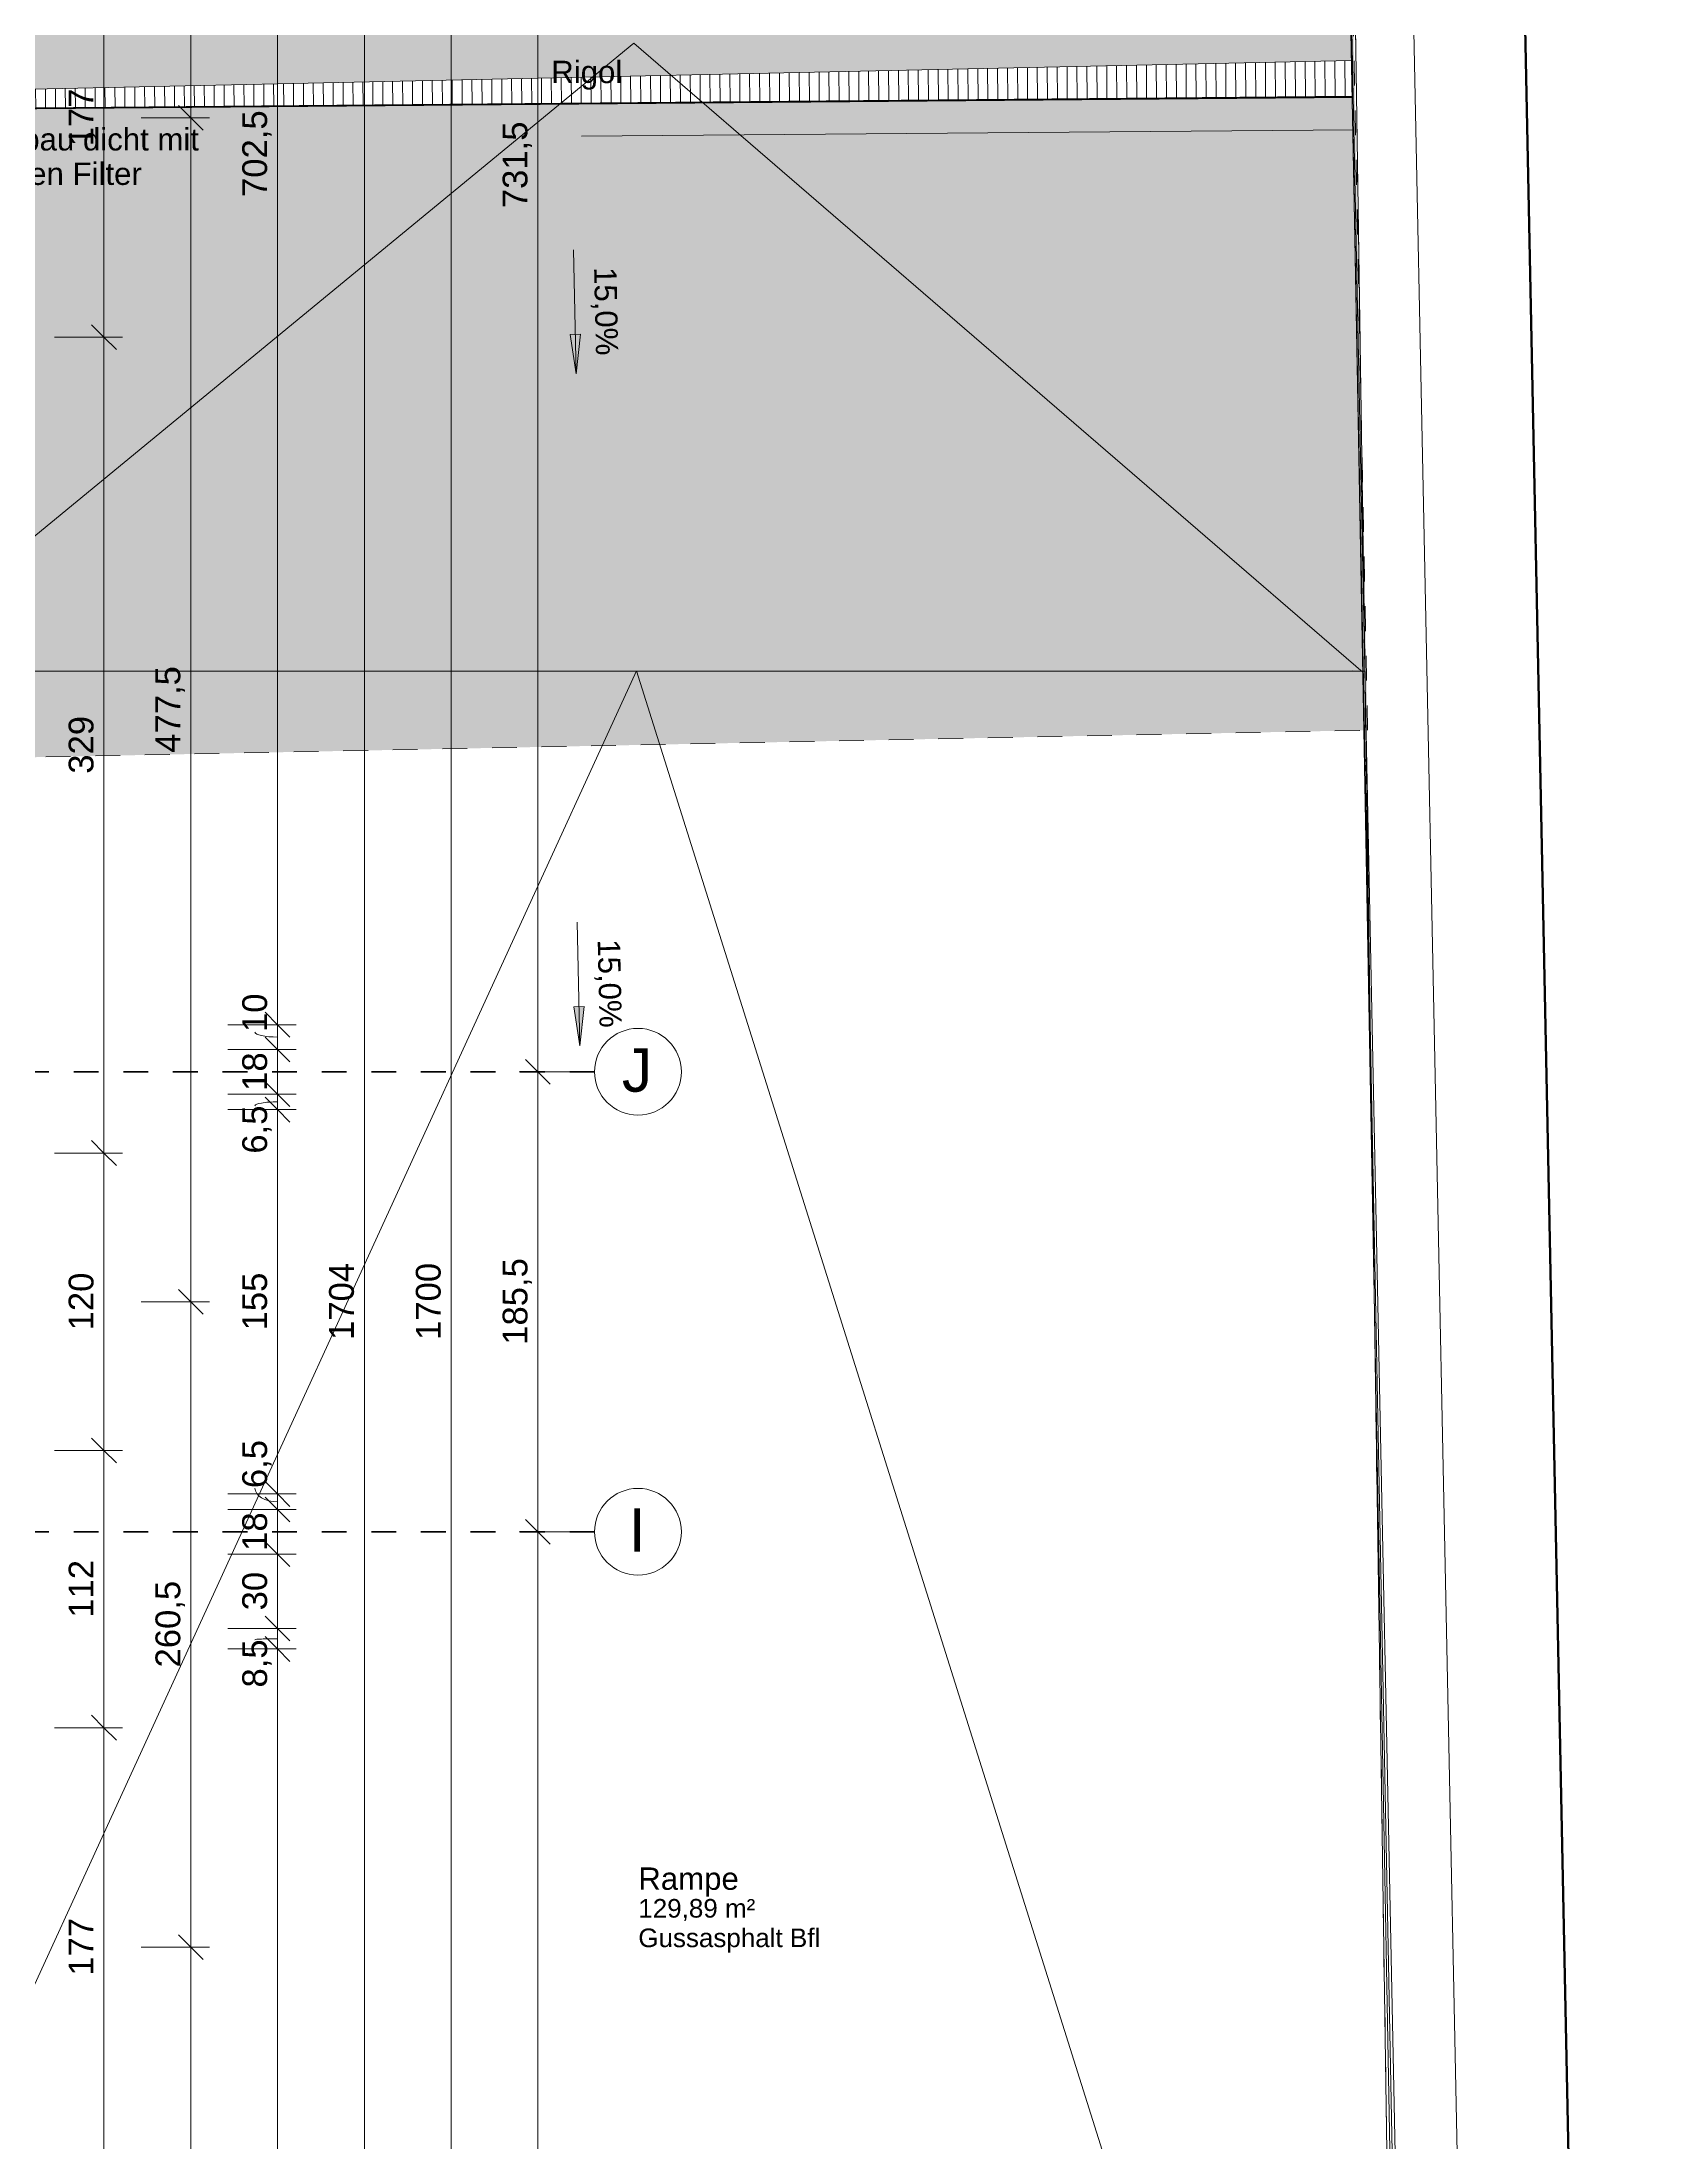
# Model space of a CAD drawing. Header units: metres. Extents: x -2.6 to 53.4, y 58.8 to 100.4.
# Drawn here: x 45.93 to 52.39, y 75.93 to 84.4 of the extents above; entities that cross this region are included whole.
import ezdxf

# ---------------------------------------------------------------- set-up
doc = ezdxf.new("R2010")
doc.units = ezdxf.units.M
for name, pattern in [('Strich Punkt Mittel', [0.015875, 0.00635, -0.004763, 0, -0.004763]), ('Verdeckt', [0.003, 0.002, -0.001]), ('Verdeckt Unten', [0.005, 0.003, -0.002])]:
    doc.linetypes.add(name, pattern=pattern)
for name, color, linetype, lineweight in [('A-DETL-GENF_', 92, 'Continuous', 13), ('A-DETL-MBND', 5, 'Continuous', 5), ('A_2D', 7, 'Continuous', 13), ('A_Bemassung-50_', 4, 'Continuous', 9), ('A_Bemassung_', 4, 'Continuous', 9), ('A_Beschriftung_', 7, 'Continuous', 9), ('A_Decken', 8, 'Continuous', 13), ('A_Grundstuecksgrenze', 5, 'Continuous', 70), ('A_Raeume', 7, 'Continuous', 13), ('A_Raeume_', 7, 'Continuous', 5), ('A_Raeume_Beschriftung_', 7, 'Continuous', 9), ('A_Raster_', 1, 'Continuous', 9), ('A_Waende', 7, 'Continuous', 13), ('G-ANNO-DIMS_', 111, 'Continuous', 9), ('M-EQPM-IDEN_', 50, 'Continuous', 9), ('Text', 130, 'Continuous', 9)]:
    doc.layers.add(name, color=color, linetype=linetype, lineweight=lineweight)
doc.styles.add('Arial_1', font='arial.ttf', dxfattribs={"height": 0.175})
doc.styles.add('Arial_2', font='arial.ttf', dxfattribs={"height": 0.09})
doc.styles.add('Arial_5', font='arial.ttf', dxfattribs={"height": 0.1})
doc.styles.add('Arial_7', font='arial.ttf', dxfattribs={"height": 0.075})
doc.dimstyles.new('WGA-Bemaßung', dxfattribs={"dimscale": 0.3048, "dimtxt": 0.102026, "dimasz": 0.328084, "dimexe": 0.246063, "dimexo": 0.0625, "dimgap": 0.04101, "dimtad": 1, "dimdec": 1, "dimlfac": 100, "dimrnd": 0.5, "dimdsep": 46, "dimtxsty": 'Arial_5', "dimblk1": 'OBLIQUE', "dimblk2": 'OBLIQUE', "dimsah": 1, "dimcen": 0.09, "dimdle": 0.246063, "dimazin": 2, "dimtfac": 1, "dimtdec": 4, "dimtix": 1, "dimtmove": 0, "dimatfit": 3, "dimfxl": 0.656168, "dimfxlon": 1, "dimtvp": 1, "dimtolj": 1, "dimtzin": 0, "dimarcsym": 2})
doc.dimstyles.new('WGA-Bemaßung_2', dxfattribs={"dimscale": 0.3048, "dimtxt": 0.102026, "dimasz": 0.328084, "dimexe": 0.246063, "dimexo": 0.0625, "dimgap": 0.04101, "dimtad": 1, "dimdec": 1, "dimlfac": 100, "dimrnd": 0.5, "dimdsep": 46, "dimtxsty": 'Arial_5', "dimblk1": 'OBLIQUE', "dimblk2": 'OBLIQUE', "dimsah": 1, "dimcen": 0.09, "dimdle": 0.246063, "dimazin": 2, "dimtfac": 1, "dimtdec": 4, "dimtix": 1, "dimtmove": 1, "dimatfit": 3, "dimfxl": 0.656168, "dimfxlon": 1, "dimtvp": 1, "dimtolj": 1, "dimtzin": 0, "dimarcsym": 2})
doc.dimstyles.new('WGA-Bemaßung_3', dxfattribs={"dimscale": 0.3048, "dimtxt": 0.102026, "dimasz": 0.328084, "dimexe": 0.246063, "dimexo": 0.0625, "dimgap": 0.04101, "dimtad": 1, "dimdec": 1, "dimlfac": 100, "dimrnd": 0.5, "dimdsep": 46, "dimtxsty": 'Arial_5', "dimblk1": 'OBLIQUE', "dimblk2": 'OBLIQUE', "dimsah": 1, "dimcen": 0.09, "dimdle": 0.246063, "dimazin": 2, "dimtfac": 1, "dimtdec": 4, "dimtix": 1, "dimtmove": 0, "dimatfit": 3, "dimfxl": 0.656168, "dimfxlon": 1, "dimtvp": 1, "dimtolj": 1, "dimtzin": 0, "dimarcsym": 2})

# ---------------------------------------------------------------- blocks, each defined once
blk = doc.blocks.new('HLS_Rigol - 24x10cm-9179617-263_PP_00EG_BT1')
at = {"layer": 'A-DETL-MBND'}
h = blk.add_hatch(dxfattribs=at)
h.set_pattern_fill('FP_115', color=252, style=0, pattern_type=2)
h.set_pattern_definition([(270, (0, 0.6096), (0.04, 0), [])])
h.paths.add_polyline_path([(0.001, -0.12), (6.0162, -0.12), (6.0162, 0.0426), (6.0148, 0.12), (6.0112, 0.12), (6.0122, 0.0242), (0.0004, -0.0541), (0.0009, -0.1076)])
for p, q in [((6.0112, 0.125), (6.0152, 0.125)), ((6.0112, 0.125), (6.0152, 0.125)), ((6.0112, 0.122), (6.0153, 0.122)), ((6.0112, 0.12), (6.0153, 0.12)), ((6.0162, 0.0426), (6.0162, -0.12)), ((0.001, -0.12), (6.0162, -0.12)), ((0.001, -0.122), (6.0162, -0.122)), ((0.001, -0.125), (6.0162, -0.125)), ((0.001, -0.125), (6.0162, -0.125)), ((6.0162, -0.12), (6.0162, -0.122)), ((6.0162, -0.122), (6.0162, -0.125))]:
    blk.add_line(p, q, dxfattribs=at)
blk = doc.blocks.new('Family - ___-3180367-263_PP_00EG_BT1')
at = {"layer": 'A_Grundstuecksgrenze'}
blk.add_line((51.8163, 89.256), (52.3881, 61.0126), dxfattribs=at)
blk = doc.blocks.new('Raster - BS_Achse-112124-263_PP_00EG_BT1')
at = {"layer": 'A_Beschriftung_'}
blk.add_circle((0, 0), 0.0035, dxfattribs=at)
blk = doc.blocks.new('DIMBLOCK47-263_PP_00EG_BT1')
at = {"layer": 'A_Bemassung-50_', "lineweight": 35, "transparency": 16777216}
for p, q in [((47.5818, 87.818), (47.5318, 87.868)), ((47.5818, 87.818), (47.6318, 87.768)), ((47.5818, 70.818), (47.5318, 70.868)), ((47.5818, 70.818), (47.6318, 70.768))]:
    blk.add_line(p, q, dxfattribs=at)
at = {"layer": 'A_Bemassung-50_', "transparency": 16777216}
for p, q in [((47.5818, 70.743), (47.5818, 87.893)), ((47.5818, 87.818), (47.3818, 87.818)), ((47.5818, 87.818), (47.6568, 87.818)), ((47.5818, 70.818), (47.3818, 70.818)), ((47.5818, 70.818), (47.6568, 70.818))]:
    blk.add_line(p, q, dxfattribs=at)
at = {"layer": 'A_Bemassung-50_', "color": 0, "transparency": 16777216, "insert": (47.4395, 79.1642), "char_height": 0.1, "width": 0.369177, "attachment_point": 1, "rotation": 90, "line_spacing_factor": 0.941778, "style": 'Arial_5'}
blk.add_mtext('1700', dxfattribs=at)
blk = doc.blocks.new('_Oblique')
at = {"color": 0, "linetype": 'ByBlock', "lineweight": -2}
blk.add_line((-0.5, -0.5), (0.5, 0.5), dxfattribs=at)
blk = doc.blocks.new('DIMBLOCK76-263_PP_00EG_BT1')
at = {"layer": 'A_Bemassung-50_', "lineweight": 35, "transparency": 16777216}
for p, q in [((46.5318, 76.7155), (46.4818, 76.7655)), ((46.5318, 76.7155), (46.5818, 76.6655)), ((46.5318, 70.818), (46.4818, 70.868)), ((46.5318, 70.818), (46.5818, 70.768))]:
    blk.add_line(p, q, dxfattribs=at)
at = {"layer": 'A_Bemassung-50_', "transparency": 16777216}
for p, q in [((46.5318, 76.7155), (46.3318, 76.7155)), ((46.5318, 70.743), (46.5318, 76.7155)), ((46.5318, 76.7155), (46.6068, 76.7155)), ((46.5318, 70.818), (46.3318, 70.818)), ((46.5318, 70.818), (46.6068, 70.818))]:
    blk.add_line(p, q, dxfattribs=at)
at = {"layer": 'A_Bemassung-50_', "color": 0, "transparency": 16777216, "insert": (46.3895, 73.6514), "char_height": 0.1, "width": 0.276883, "attachment_point": 1, "rotation": 90, "line_spacing_factor": 0.941778, "style": 'Arial_5'}
blk.add_mtext('590', dxfattribs=at)
blk = doc.blocks.new('DIMBLOCK77-263_PP_00EG_BT1')
at = {"layer": 'A_Bemassung-50_', "lineweight": 35, "transparency": 16777216}
for p, q in [((46.5318, 79.318), (46.4818, 79.368)), ((46.5318, 79.318), (46.5818, 79.268)), ((46.5318, 76.7155), (46.4818, 76.7655)), ((46.5318, 76.7155), (46.5818, 76.6655))]:
    blk.add_line(p, q, dxfattribs=at)
at = {"layer": 'A_Bemassung-50_', "transparency": 16777216}
for p, q in [((46.5318, 79.318), (46.3318, 79.318)), ((46.5318, 76.7155), (46.5318, 79.318)), ((46.5318, 79.318), (46.6068, 79.318)), ((46.5318, 76.7155), (46.3318, 76.7155)), ((46.5318, 76.7155), (46.6068, 76.7155))]:
    blk.add_line(p, q, dxfattribs=at)
at = {"layer": 'A_Bemassung-50_', "color": 0, "transparency": 16777216, "insert": (46.3895, 77.8433), "char_height": 0.1, "width": 0.416266, "attachment_point": 1, "rotation": 90, "line_spacing_factor": 0.941778, "style": 'Arial_5'}
blk.add_mtext('260,5', dxfattribs=at)
blk = doc.blocks.new('DIMBLOCK78-263_PP_00EG_BT1')
at = {"layer": 'A_Bemassung-50_', "lineweight": 35, "transparency": 16777216}
for p, q in [((46.5318, 84.093), (46.4818, 84.143)), ((46.5318, 84.093), (46.5818, 84.043)), ((46.5318, 79.318), (46.4818, 79.368)), ((46.5318, 79.318), (46.5818, 79.268))]:
    blk.add_line(p, q, dxfattribs=at)
at = {"layer": 'A_Bemassung-50_', "transparency": 16777216}
for p, q in [((46.5318, 84.093), (46.3318, 84.093)), ((46.5318, 79.318), (46.5318, 84.093)), ((46.5318, 84.093), (46.6068, 84.093)), ((46.5318, 79.318), (46.3318, 79.318)), ((46.5318, 79.318), (46.6068, 79.318))]:
    blk.add_line(p, q, dxfattribs=at)
at = {"layer": 'A_Bemassung-50_', "color": 0, "transparency": 16777216, "insert": (46.3895, 81.5321), "char_height": 0.1, "width": 0.416266, "attachment_point": 1, "rotation": 90, "line_spacing_factor": 0.941778, "style": 'Arial_5'}
blk.add_mtext('477,5', dxfattribs=at)
blk = doc.blocks.new('DIMBLOCK79-263_PP_00EG_BT1')
at = {"layer": 'A_Bemassung-50_', "lineweight": 35, "transparency": 16777216}
for p, q in [((46.5318, 87.818), (46.4818, 87.868)), ((46.5318, 87.818), (46.5818, 87.768)), ((46.5318, 84.093), (46.4818, 84.143)), ((46.5318, 84.093), (46.5818, 84.043))]:
    blk.add_line(p, q, dxfattribs=at)
at = {"layer": 'A_Bemassung-50_', "transparency": 16777216}
for p, q in [((46.5318, 84.093), (46.5318, 87.893)), ((46.5318, 87.818), (46.3318, 87.818)), ((46.5318, 87.818), (46.6068, 87.818)), ((46.5318, 84.093), (46.3318, 84.093)), ((46.5318, 84.093), (46.6068, 84.093))]:
    blk.add_line(p, q, dxfattribs=at)
at = {"layer": 'A_Bemassung-50_', "color": 0, "transparency": 16777216, "insert": (46.3895, 85.7821), "char_height": 0.1, "width": 0.416266, "attachment_point": 1, "rotation": 90, "line_spacing_factor": 0.941778, "style": 'Arial_5'}
blk.add_mtext('372,5', dxfattribs=at)
blk = doc.blocks.new('DIMBLOCK143-263_PP_00EG_BT1')
at = {"layer": 'A_Bemassung-50_', "lineweight": 35, "transparency": 16777216}
for p, q in [((46.8818, 87.458), (46.8318, 87.508)), ((46.8818, 87.458), (46.9318, 87.408)), ((46.8818, 80.4355), (46.8318, 80.4855)), ((46.8818, 80.4355), (46.9318, 80.3855))]:
    blk.add_line(p, q, dxfattribs=at)
at = {"layer": 'A_Bemassung-50_', "transparency": 16777216}
for p, q in [((46.8818, 87.458), (46.6818, 87.458)), ((46.8818, 87.458), (46.8818, 80.4355)), ((46.8818, 87.458), (46.9568, 87.458)), ((46.8818, 80.4355), (46.6818, 80.4355)), ((46.8818, 80.4355), (46.9568, 80.4355))]:
    blk.add_line(p, q, dxfattribs=at)
at = {"layer": 'A_Bemassung-50_', "color": 0, "transparency": 16777216, "insert": (46.7395, 83.7733), "char_height": 0.1, "width": 0.416266, "attachment_point": 1, "rotation": 90, "line_spacing_factor": 0.941778, "style": 'Arial_5'}
blk.add_mtext('702,5', dxfattribs=at)
blk = doc.blocks.new('DIMBLOCK144-263_PP_00EG_BT1')
at = {"layer": 'A_Bemassung-50_', "lineweight": 35, "transparency": 16777216}
for p, q in [((46.8818, 80.4355), (46.8318, 80.4855)), ((46.8818, 80.3355), (46.8318, 80.3855)), ((46.8818, 80.4355), (46.9318, 80.3855)), ((46.8818, 80.3355), (46.9318, 80.2855))]:
    blk.add_line(p, q, dxfattribs=at)
at = {"layer": 'A_Bemassung-50_', "transparency": 16777216}
for p, q in [((46.8818, 80.4355), (46.6818, 80.4355)), ((46.8818, 80.4355), (46.8818, 80.3355)), ((46.8818, 80.4355), (46.9568, 80.4355)), ((46.8818, 80.3355), (46.6818, 80.3355)), ((46.8818, 80.3355), (46.9568, 80.3355))]:
    blk.add_line(p, q, dxfattribs=at)
blk.add_ellipse((46.8818, 80.4059), major_axis=(0.091, 0), ratio=0.223971, start_param=3.141593, end_param=4.712389, dxfattribs=at)
at = {"layer": 'A_Bemassung-50_', "color": 0, "transparency": 16777216, "insert": (46.7395, 80.4059), "char_height": 0.1, "width": 0.184588, "attachment_point": 1, "rotation": 90, "line_spacing_factor": 0.941778, "style": 'Arial_5'}
blk.add_mtext('10', dxfattribs=at)
blk = doc.blocks.new('DIMBLOCK145-263_PP_00EG_BT1')
at = {"layer": 'A_Bemassung-50_', "lineweight": 35, "transparency": 16777216}
for p, q in [((46.8818, 80.3355), (46.8318, 80.3855)), ((46.8818, 80.3355), (46.9318, 80.2855)), ((46.8818, 80.1555), (46.8318, 80.2055)), ((46.8818, 80.1555), (46.9318, 80.1055))]:
    blk.add_line(p, q, dxfattribs=at)
at = {"layer": 'A_Bemassung-50_', "transparency": 16777216}
for p, q in [((46.8818, 80.3355), (46.6818, 80.3355)), ((46.8818, 80.3355), (46.8818, 80.1555)), ((46.8818, 80.3355), (46.9568, 80.3355)), ((46.8818, 80.1555), (46.6818, 80.1555)), ((46.8818, 80.1555), (46.9568, 80.1555))]:
    blk.add_line(p, q, dxfattribs=at)
at = {"layer": 'A_Bemassung-50_', "color": 0, "transparency": 16777216, "insert": (46.7395, 80.1686), "char_height": 0.1, "width": 0.184588, "attachment_point": 1, "rotation": 90, "line_spacing_factor": 0.941778, "style": 'Arial_5'}
blk.add_mtext('18', dxfattribs=at)
blk = doc.blocks.new('DIMBLOCK146-263_PP_00EG_BT1')
at = {"layer": 'A_Bemassung-50_', "lineweight": 35, "transparency": 16777216}
for p, q in [((46.8818, 80.1555), (46.8318, 80.2055)), ((46.8818, 80.093), (46.8318, 80.143)), ((46.8818, 80.1555), (46.9318, 80.1055)), ((46.8818, 80.093), (46.9318, 80.043))]:
    blk.add_line(p, q, dxfattribs=at)
at = {"layer": 'A_Bemassung-50_', "transparency": 16777216}
for p, q in [((46.8818, 80.1555), (46.6818, 80.1555)), ((46.8818, 80.1555), (46.8818, 80.093)), ((46.8818, 80.1555), (46.9568, 80.1555)), ((46.8818, 80.093), (46.6818, 80.093)), ((46.8818, 80.093), (46.9568, 80.093))]:
    blk.add_line(p, q, dxfattribs=at)
blk.add_ellipse((46.8818, 80.1086), major_axis=(0.091, 0), ratio=0.172306, start_param=1.570796, end_param=3.141593, dxfattribs=at)
at = {"layer": 'A_Bemassung-50_', "color": 0, "transparency": 16777216, "insert": (46.7395, 79.9155), "char_height": 0.1, "width": 0.231677, "attachment_point": 1, "rotation": 90, "line_spacing_factor": 0.941778, "style": 'Arial_5'}
blk.add_mtext('6,5', dxfattribs=at)
blk = doc.blocks.new('DIMBLOCK147-263_PP_00EG_BT1')
at = {"layer": 'A_Bemassung-50_', "lineweight": 35, "transparency": 16777216}
for p, q in [((46.8818, 80.093), (46.8318, 80.143)), ((46.8818, 80.093), (46.9318, 80.043)), ((46.8818, 78.543), (46.8318, 78.593)), ((46.8818, 78.543), (46.9318, 78.493))]:
    blk.add_line(p, q, dxfattribs=at)
at = {"layer": 'A_Bemassung-50_', "transparency": 16777216}
for p, q in [((46.8818, 80.093), (46.6818, 80.093)), ((46.8818, 80.093), (46.8818, 78.543)), ((46.8818, 80.093), (46.9568, 80.093)), ((46.8818, 78.543), (46.6818, 78.543)), ((46.8818, 78.543), (46.9568, 78.543))]:
    blk.add_line(p, q, dxfattribs=at)
at = {"layer": 'A_Bemassung-50_', "color": 0, "transparency": 16777216, "insert": (46.7395, 79.2026), "char_height": 0.1, "width": 0.276883, "attachment_point": 1, "rotation": 90, "line_spacing_factor": 0.941778, "style": 'Arial_5'}
blk.add_mtext('155', dxfattribs=at)
blk = doc.blocks.new('DIMBLOCK148-263_PP_00EG_BT1')
at = {"layer": 'A_Bemassung-50_', "lineweight": 35, "transparency": 16777216}
for p, q in [((46.8818, 78.543), (46.8318, 78.593)), ((46.8818, 78.4805), (46.8318, 78.5305)), ((46.8818, 78.543), (46.9318, 78.493)), ((46.8818, 78.4805), (46.9318, 78.4305))]:
    blk.add_line(p, q, dxfattribs=at)
at = {"layer": 'A_Bemassung-50_', "transparency": 16777216}
for p, q in [((46.8818, 78.543), (46.6818, 78.543)), ((46.8818, 78.543), (46.8818, 78.4805)), ((46.8818, 78.543), (46.9568, 78.543)), ((46.8818, 78.4805), (46.6818, 78.4805)), ((46.8818, 78.4805), (46.9568, 78.4805))]:
    blk.add_line(p, q, dxfattribs=at)
blk.add_ellipse((46.8818, 78.5666), major_axis=(0.091, 0), ratio=0.602867, start_param=3.141593, end_param=4.712389, dxfattribs=at)
at = {"layer": 'A_Bemassung-50_', "color": 0, "transparency": 16777216, "insert": (46.7395, 78.5666), "char_height": 0.1, "width": 0.231677, "attachment_point": 1, "rotation": 90, "line_spacing_factor": 0.941778, "style": 'Arial_5'}
blk.add_mtext('6,5', dxfattribs=at)
blk = doc.blocks.new('DIMBLOCK149-263_PP_00EG_BT1')
at = {"layer": 'A_Bemassung-50_', "lineweight": 35, "transparency": 16777216}
for p, q in [((46.8818, 78.4805), (46.8318, 78.5305)), ((46.8818, 78.4805), (46.9318, 78.4305)), ((46.8818, 78.3005), (46.8318, 78.3505)), ((46.8818, 78.3005), (46.9318, 78.2505))]:
    blk.add_line(p, q, dxfattribs=at)
at = {"layer": 'A_Bemassung-50_', "transparency": 16777216}
for p, q in [((46.8818, 78.4805), (46.6818, 78.4805)), ((46.8818, 78.4805), (46.8818, 78.3005)), ((46.8818, 78.4805), (46.9568, 78.4805)), ((46.8818, 78.3005), (46.6818, 78.3005)), ((46.8818, 78.3005), (46.9568, 78.3005))]:
    blk.add_line(p, q, dxfattribs=at)
at = {"layer": 'A_Bemassung-50_', "color": 0, "transparency": 16777216, "insert": (46.7395, 78.3136), "char_height": 0.1, "width": 0.184588, "attachment_point": 1, "rotation": 90, "line_spacing_factor": 0.941778, "style": 'Arial_5'}
blk.add_mtext('18', dxfattribs=at)
blk = doc.blocks.new('DIMBLOCK150-263_PP_00EG_BT1')
at = {"layer": 'A_Bemassung-50_', "lineweight": 35, "transparency": 16777216}
for p, q in [((46.8818, 78.3005), (46.8318, 78.3505)), ((46.8818, 78.3005), (46.9318, 78.2505)), ((46.8818, 78.0005), (46.8318, 78.0505)), ((46.8818, 78.0005), (46.9318, 77.9505))]:
    blk.add_line(p, q, dxfattribs=at)
at = {"layer": 'A_Bemassung-50_', "transparency": 16777216}
for p, q in [((46.8818, 78.3005), (46.6818, 78.3005)), ((46.8818, 78.3005), (46.8818, 78.0005)), ((46.8818, 78.3005), (46.9568, 78.3005)), ((46.8818, 78.0005), (46.6818, 78.0005)), ((46.8818, 78.0005), (46.9568, 78.0005))]:
    blk.add_line(p, q, dxfattribs=at)
at = {"layer": 'A_Bemassung-50_', "color": 0, "transparency": 16777216, "insert": (46.7395, 78.0736), "char_height": 0.1, "width": 0.184588, "attachment_point": 1, "rotation": 90, "line_spacing_factor": 0.941778, "style": 'Arial_5'}
blk.add_mtext('30', dxfattribs=at)
blk = doc.blocks.new('DIMBLOCK151-263_PP_00EG_BT1')
at = {"layer": 'A_Bemassung-50_', "transparency": 16777216}
for p, q in [((46.8818, 78.0005), (46.6818, 78.0005)), ((46.8818, 78.0005), (46.8818, 77.918)), ((46.8818, 78.0005), (46.9568, 78.0005)), ((46.8818, 77.918), (46.6818, 77.918)), ((46.8818, 77.918), (46.9568, 77.918))]:
    blk.add_line(p, q, dxfattribs=at)
at = {"layer": 'A_Bemassung-50_', "lineweight": 35, "transparency": 16777216}
for p, q in [((46.8818, 78.0005), (46.8318, 78.0505)), ((46.8818, 78.0005), (46.9318, 77.9505)), ((46.8818, 77.918), (46.8318, 77.968)), ((46.8818, 77.918), (46.9318, 77.868))]:
    blk.add_line(p, q, dxfattribs=at)
at = {"layer": 'A_Bemassung-50_', "transparency": 16777216}
blk.add_ellipse((46.8818, 77.9555), major_axis=(0.091, 0), ratio=0.04101, start_param=1.570796, end_param=3.141593, dxfattribs=at)
at = {"layer": 'A_Bemassung-50_', "color": 0, "transparency": 16777216, "insert": (46.7395, 77.7625), "char_height": 0.1, "width": 0.231677, "attachment_point": 1, "rotation": 90, "line_spacing_factor": 0.941778, "style": 'Arial_5'}
blk.add_mtext('8,5', dxfattribs=at)
blk = doc.blocks.new('DIMBLOCK152-263_PP_00EG_BT1')
at = {"layer": 'A_Bemassung-50_', "transparency": 16777216}
for p, q in [((46.8818, 77.918), (46.6818, 77.918)), ((46.8818, 77.918), (46.8818, 71.178)), ((46.8818, 77.918), (46.9568, 77.918)), ((46.8818, 71.178), (46.6818, 71.178)), ((46.8818, 71.178), (46.9568, 71.178))]:
    blk.add_line(p, q, dxfattribs=at)
at = {"layer": 'A_Bemassung-50_', "lineweight": 35, "transparency": 16777216}
for p, q in [((46.8818, 77.918), (46.8318, 77.968)), ((46.8818, 77.918), (46.9318, 77.868)), ((46.8818, 71.178), (46.8318, 71.228)), ((46.8818, 71.178), (46.9318, 71.128))]:
    blk.add_line(p, q, dxfattribs=at)
at = {"layer": 'A_Bemassung-50_', "color": 0, "transparency": 16777216, "insert": (46.7395, 74.4326), "char_height": 0.1, "width": 0.276883, "attachment_point": 1, "rotation": 90, "line_spacing_factor": 0.941778, "style": 'Arial_5'}
blk.add_mtext('674', dxfattribs=at)
blk = doc.blocks.new('DIMBLOCK325-263_PP_00EG_BT1')
at = {"layer": 'A_Bemassung-50_', "lineweight": 35, "transparency": 16777216}
for p, q in [((46.1818, 84.978), (46.1318, 85.028)), ((46.1818, 84.978), (46.2318, 84.928)), ((46.1818, 83.208), (46.1318, 83.258)), ((46.1818, 83.208), (46.2318, 83.158))]:
    blk.add_line(p, q, dxfattribs=at)
at = {"layer": 'A_Bemassung-50_', "transparency": 16777216}
for p, q in [((46.1818, 84.978), (45.9818, 84.978)), ((46.1818, 84.978), (46.1818, 83.208)), ((46.1818, 84.978), (46.2568, 84.978)), ((46.1818, 83.208), (45.9818, 83.208)), ((46.1818, 83.208), (46.2568, 83.208))]:
    blk.add_line(p, q, dxfattribs=at)
at = {"layer": 'A_Bemassung-50_', "color": 0, "transparency": 16777216, "insert": (46.0395, 83.9776), "char_height": 0.1, "width": 0.276883, "attachment_point": 1, "rotation": 90, "line_spacing_factor": 0.941778, "style": 'Arial_5'}
blk.add_mtext('177', dxfattribs=at)
blk = doc.blocks.new('DIMBLOCK326-263_PP_00EG_BT1')
at = {"layer": 'A_Bemassung-50_', "lineweight": 35, "transparency": 16777216}
for p, q in [((46.1818, 83.208), (46.1318, 83.258)), ((46.1818, 83.208), (46.2318, 83.158)), ((46.1818, 79.918), (46.1318, 79.968)), ((46.1818, 79.918), (46.2318, 79.868))]:
    blk.add_line(p, q, dxfattribs=at)
at = {"layer": 'A_Bemassung-50_', "transparency": 16777216}
for p, q in [((46.1818, 83.208), (45.9818, 83.208)), ((46.1818, 83.208), (46.1818, 79.918)), ((46.1818, 83.208), (46.2568, 83.208)), ((46.1818, 79.918), (45.9818, 79.918)), ((46.1818, 79.918), (46.2568, 79.918))]:
    blk.add_line(p, q, dxfattribs=at)
at = {"layer": 'A_Bemassung-50_', "color": 0, "transparency": 16777216, "insert": (46.0395, 81.4476), "char_height": 0.1, "width": 0.276883, "attachment_point": 1, "rotation": 90, "line_spacing_factor": 0.941778, "style": 'Arial_5'}
blk.add_mtext('329', dxfattribs=at)
blk = doc.blocks.new('DIMBLOCK327-263_PP_00EG_BT1')
at = {"layer": 'A_Bemassung-50_', "lineweight": 35, "transparency": 16777216}
for p, q in [((46.1818, 79.918), (46.1318, 79.968)), ((46.1818, 79.918), (46.2318, 79.868)), ((46.1818, 78.718), (46.1318, 78.768)), ((46.1818, 78.718), (46.2318, 78.668))]:
    blk.add_line(p, q, dxfattribs=at)
at = {"layer": 'A_Bemassung-50_', "transparency": 16777216}
for p, q in [((46.1818, 79.918), (45.9818, 79.918)), ((46.1818, 79.918), (46.1818, 78.718)), ((46.1818, 79.918), (46.2568, 79.918)), ((46.1818, 78.718), (45.9818, 78.718)), ((46.1818, 78.718), (46.2568, 78.718))]:
    blk.add_line(p, q, dxfattribs=at)
at = {"layer": 'A_Bemassung-50_', "color": 0, "transparency": 16777216, "insert": (46.0395, 79.2026), "char_height": 0.1, "width": 0.276883, "attachment_point": 1, "rotation": 90, "line_spacing_factor": 0.941778, "style": 'Arial_5'}
blk.add_mtext('120', dxfattribs=at)
blk = doc.blocks.new('DIMBLOCK328-263_PP_00EG_BT1')
at = {"layer": 'A_Bemassung-50_', "lineweight": 35, "transparency": 16777216}
for p, q in [((46.1818, 78.718), (46.1318, 78.768)), ((46.1818, 78.718), (46.2318, 78.668)), ((46.1818, 77.6005), (46.1318, 77.6505)), ((46.1818, 77.6005), (46.2318, 77.5505))]:
    blk.add_line(p, q, dxfattribs=at)
at = {"layer": 'A_Bemassung-50_', "transparency": 16777216}
for p, q in [((46.1818, 78.718), (45.9818, 78.718)), ((46.1818, 78.718), (46.1818, 77.6005)), ((46.1818, 78.718), (46.2568, 78.718)), ((46.1818, 77.6005), (45.9818, 77.6005)), ((46.1818, 77.6005), (46.2568, 77.6005))]:
    blk.add_line(p, q, dxfattribs=at)
at = {"layer": 'A_Bemassung-50_', "color": 0, "transparency": 16777216, "insert": (46.0395, 78.0439), "char_height": 0.1, "width": 0.276883, "attachment_point": 1, "rotation": 90, "line_spacing_factor": 0.941778, "style": 'Arial_5'}
blk.add_mtext('112', dxfattribs=at)
blk = doc.blocks.new('DIMBLOCK329-263_PP_00EG_BT1')
at = {"layer": 'A_Bemassung-50_', "transparency": 16777216}
for p, q in [((46.1818, 77.6005), (45.9818, 77.6005)), ((46.1818, 77.6005), (46.1818, 75.8305)), ((46.1818, 77.6005), (46.2568, 77.6005)), ((46.1818, 75.8305), (45.9818, 75.8305)), ((46.1818, 75.8305), (46.2568, 75.8305))]:
    blk.add_line(p, q, dxfattribs=at)
at = {"layer": 'A_Bemassung-50_', "lineweight": 35, "transparency": 16777216}
for p, q in [((46.1818, 77.6005), (46.1318, 77.6505)), ((46.1818, 77.6005), (46.2318, 77.5505)), ((46.1818, 75.8305), (46.1318, 75.8805)), ((46.1818, 75.8305), (46.2318, 75.7805))]:
    blk.add_line(p, q, dxfattribs=at)
at = {"layer": 'A_Bemassung-50_', "color": 0, "transparency": 16777216, "insert": (46.0395, 76.6001), "char_height": 0.1, "width": 0.276883, "attachment_point": 1, "rotation": 90, "line_spacing_factor": 0.941778, "style": 'Arial_5'}
blk.add_mtext('177', dxfattribs=at)
blk = doc.blocks.new('DIMBLOCK627-263_PP_00EG_BT1')
at = {"layer": 'A_Bemassung-50_', "lineweight": 35, "transparency": 16777216}
for p, q in [((47.9318, 87.558), (47.8818, 87.608)), ((47.9318, 87.558), (47.9818, 87.508)), ((47.9318, 80.2455), (47.8818, 80.2955)), ((47.9318, 80.2455), (47.9818, 80.1955))]:
    blk.add_line(p, q, dxfattribs=at)
at = {"layer": 'A_Bemassung-50_', "transparency": 16777216}
for p, q in [((47.9318, 87.558), (47.8568, 87.558)), ((47.9318, 87.558), (47.9318, 80.2455)), ((47.9318, 87.558), (48.1318, 87.558)), ((47.9318, 80.2455), (47.8568, 80.2455)), ((47.9318, 80.2455), (48.1318, 80.2455))]:
    blk.add_line(p, q, dxfattribs=at)
at = {"layer": 'A_Bemassung-50_', "color": 0, "transparency": 16777216, "insert": (47.7895, 83.7283), "char_height": 0.1, "width": 0.416266, "attachment_point": 1, "rotation": 90, "line_spacing_factor": 0.941778, "style": 'Arial_5'}
blk.add_mtext('731,5', dxfattribs=at)
blk = doc.blocks.new('DIMBLOCK628-263_PP_00EG_BT1')
at = {"layer": 'A_Bemassung-50_', "lineweight": 35, "transparency": 16777216}
for p, q in [((47.9318, 80.2455), (47.8818, 80.2955)), ((47.9318, 80.2455), (47.9818, 80.1955)), ((47.9318, 78.3905), (47.8818, 78.4405)), ((47.9318, 78.3905), (47.9818, 78.3405))]:
    blk.add_line(p, q, dxfattribs=at)
at = {"layer": 'A_Bemassung-50_', "transparency": 16777216}
for p, q in [((47.9318, 80.2455), (47.8568, 80.2455)), ((47.9318, 80.2455), (47.9318, 78.3905)), ((47.9318, 80.2455), (48.1318, 80.2455)), ((47.9318, 78.3905), (47.8568, 78.3905)), ((47.9318, 78.3905), (48.1318, 78.3905))]:
    blk.add_line(p, q, dxfattribs=at)
at = {"layer": 'A_Bemassung-50_', "color": 0, "transparency": 16777216, "insert": (47.7895, 79.1446), "char_height": 0.1, "width": 0.416266, "attachment_point": 1, "rotation": 90, "line_spacing_factor": 0.941778, "style": 'Arial_5'}
blk.add_mtext('185,5', dxfattribs=at)
blk = doc.blocks.new('DIMBLOCK629-263_PP_00EG_BT1')
at = {"layer": 'A_Bemassung-50_', "lineweight": 35, "transparency": 16777216}
for p, q in [((47.9318, 78.3905), (47.8818, 78.4405)), ((47.9318, 78.3905), (47.9818, 78.3405)), ((47.9318, 71.078), (47.8818, 71.128)), ((47.9318, 71.078), (47.9818, 71.028))]:
    blk.add_line(p, q, dxfattribs=at)
at = {"layer": 'A_Bemassung-50_', "transparency": 16777216}
for p, q in [((47.9318, 78.3905), (47.8568, 78.3905)), ((47.9318, 78.3905), (47.9318, 71.078)), ((47.9318, 78.3905), (48.1318, 78.3905)), ((47.9318, 71.078), (47.8568, 71.078)), ((47.9318, 71.078), (48.1318, 71.078))]:
    blk.add_line(p, q, dxfattribs=at)
at = {"layer": 'A_Bemassung-50_', "color": 0, "transparency": 16777216, "insert": (47.7895, 74.5608), "char_height": 0.1, "width": 0.416266, "attachment_point": 1, "rotation": 90, "line_spacing_factor": 0.941778, "style": 'Arial_5'}
blk.add_mtext('731,5', dxfattribs=at)
blk = doc.blocks.new('DIMBLOCK652-263_PP_00EG_BT1')
at = {"layer": 'A_Bemassung-50_', "transparency": 16777216}
for p, q in [((47.2318, 87.913), (47.2318, 70.723)), ((47.2318, 87.838), (47.0318, 87.838)), ((47.2318, 87.838), (47.3068, 87.838)), ((47.2318, 70.798), (47.0318, 70.798)), ((47.2318, 70.798), (47.3068, 70.798))]:
    blk.add_line(p, q, dxfattribs=at)
at = {"layer": 'A_Bemassung-50_', "lineweight": 35, "transparency": 16777216}
for p, q in [((47.2318, 87.838), (47.1818, 87.888)), ((47.2318, 87.838), (47.2818, 87.788)), ((47.2318, 70.798), (47.1818, 70.848)), ((47.2318, 70.798), (47.2818, 70.748))]:
    blk.add_line(p, q, dxfattribs=at)
at = {"layer": 'A_Bemassung-50_', "color": 0, "transparency": 16777216, "insert": (47.0895, 79.1642), "char_height": 0.1, "width": 0.369177, "attachment_point": 1, "rotation": 90, "line_spacing_factor": 0.941778, "style": 'Arial_5'}
blk.add_mtext('1704', dxfattribs=at)

msp = doc.modelspace()

# ---------------------------------------------------------------- hatches: boundary and pattern name
at = {"layer": 'A-DETL-GENF_'}
h = msp.add_hatch(color=7, dxfattribs=at)
h.paths.add_polyline_path([(42.5027, 73.0465), (42.7068, 73.1069), (42.9071, 73.179), (43.1029, 73.2625), (43.2937, 73.3571), (43.4786, 73.4625), (43.6572, 73.5784), (43.8288, 73.7044), (43.9929, 73.84), (44.1489, 73.9848), (44.2964, 74.1384), (44.4381, 74.3047), (44.5636, 74.4697), (44.6872, 74.6544), (44.7942, 74.8358), (44.8904, 75.0223), (44.9768, 75.2165), (45.0509, 75.4121), (44.9473, 81.4949), (51.2774, 81.6231), (51.1365, 88.5819), (42.5027, 88.9169), (42.5027, 84.903), (42.5057, 84.903), (42.5057, 83.283), (42.5027, 83.283), (42.5027, 79.843), (42.5057, 79.843), (42.5057, 78.793), (42.5027, 78.793), (42.5027, 77.5255), (42.5057, 77.5255), (42.5057, 75.9055), (42.5027, 75.9055), (42.5027, 73.0731)])
h.paths.add_polyline_path([(42.7027, 75.9055), (42.5077, 75.9055), (42.5077, 77.5255), (42.7027, 77.5255), (42.7027, 76.9424)])
h.paths.add_polyline_path([(42.6852, 78.793), (42.5077, 78.793), (42.5077, 79.843), (42.7027, 79.843), (42.7027, 78.793), (42.6977, 78.793)])
h.paths.add_polyline_path([(42.6662, 83.283), (42.5077, 83.283), (42.5077, 84.903), (42.7027, 84.903), (42.7027, 83.283), (42.6827, 83.283)])
h.paths.add_polyline_path([(45.2026, 84.1222), (45.2014, 84.193), (47.3444, 84.2397), (51.2122, 84.3238), (51.2104, 84.4247), (51.2144, 84.4247), (51.2161, 84.3423), (51.2174, 84.1747), (45.3207, 84.1232)])
h.paths.add_polyline_path([(42.7828, 85.028), (42.7828, 85.0927), (42.7885, 85.1008), (42.7936, 85.1132), (42.7956, 85.128), (42.7936, 85.1428), (42.7879, 85.1566), (42.7828, 85.1633), (42.7828, 85.228), (42.9828, 85.228), (42.8078, 85.203), (42.7864, 85.053)])
at = {"layer": 'G-ANNO-DIMS_'}
for points in [[(48.0865, 83.0606), (48.1039, 83.2198), (48.0622, 83.2189)], [(48.1011, 80.3497), (48.1185, 80.5089), (48.0767, 80.5079)]]:
    msp.add_hatch(color=256, dxfattribs=at).paths.add_polyline_path(points)

# ---------------------------------------------------------------- linework, layer by layer
at = {"layer": 'A-DETL-MBND'}
for p, q in [((51.2173, 84.2038), (51.2189, 84.2038)), ((51.2222, 84.0439), (48.1069, 84.0192))]:
    msp.add_line(p, q, dxfattribs=at)
at = {"layer": 'A_2D'}
for p, q in [((51.4372, 72.7678), (51.1155, 89.2833)), ((45.2411, 81.8615), (48.3184, 84.3944)), ((48.3184, 84.3944), (51.2602, 81.856)), ((51.2659, 81.8615), (45.2411, 81.8615)), ((45.3518, 75.3651), (48.3294, 81.8625)), ((51.4395, 71.981), (48.3294, 81.8625))]:
    msp.add_line(p, q, dxfattribs=at)
at = {"layer": 'A_2D', "lineweight": 18}
msp.add_line((51.8163, 89.256), (52.3881, 61.0126), dxfattribs=at)
at = {"layer": 'A_2D', "linetype": 'Verdeckt Unten'}
for p, q in [((51.2774, 81.6231), (51.1365, 88.5819)), ((44.9473, 81.4949), (51.2774, 81.6231))]:
    msp.add_line(p, q, dxfattribs=at)
at = {"layer": 'A_Decken'}
for p, q in [((51.1717, 86.524), (51.2122, 84.3238)), ((45.7675, 84.2054), (51.2122, 84.3238)), ((51.215, 84.1747), (51.2166, 84.0865)), ((51.2174, 84.0438), (51.4394, 71.9884)), ((51.2175, 81.863), (51.0136, 81.8612))]:
    msp.add_line(p, q, dxfattribs=at)
at = {"layer": 'A_Raeume', "color": 8, "linetype": 'Verdeckt'}
msp.add_line((51.1569, 89.2817), (51.4166, 71.7389), dxfattribs=at)
at = {"layer": 'A_Raeume_', "flags": 128}
msp.add_lwpolyline([(51.3861, 73.7975), (51.1622, 88.9233), (51.1569, 89.2817), (45.1108, 89.5166), (45.5006, 66.6239)], dxfattribs=at)
at = {"layer": 'A_Raster_', "linetype": 'Strich Punkt Mittel', "lineweight": 35}
for p, q in [((48.1601, 80.2455), (3.8215, 80.2455)), ((48.1601, 78.3905), (3.8215, 78.3905))]:
    msp.add_line(p, q, dxfattribs=at)
at = {"layer": 'A_Waende'}
for p, q in [((51.4668, 72.0194), (51.1157, 89.2773)), ((51.3656, 89.2824), (51.7172, 72.0028))]:
    msp.add_line(p, q, dxfattribs=at)
at = {"layer": 'G-ANNO-DIMS_'}
for p, q in [((48.0756, 83.5605), (48.0865, 83.0606)), ((48.1039, 83.2198), (48.0622, 83.2189)), ((48.0622, 83.2189), (48.0865, 83.0606)), ((48.0865, 83.0606), (48.1039, 83.2198)), ((48.0901, 80.8496), (48.1011, 80.3497)), ((48.1185, 80.5089), (48.0767, 80.5079)), ((48.0767, 80.5079), (48.1011, 80.3497)), ((48.1011, 80.3497), (48.1185, 80.5089))]:
    msp.add_line(p, q, dxfattribs=at)

# ---------------------------------------------------------------- block references
at = {"layer": 'A-DETL-MBND', "rotation": 0.5006478022962007}
msp.add_blockref('HLS_Rigol - 24x10cm-9179617-263_PP_00EG_BT1', (45.2005, 84.2472), dxfattribs=at)
at = {"layer": 'A_Beschriftung_', "xscale": 49.99999999999998, "yscale": 49.99999999999998, "zscale": 49.99999999999998}
for p, rotation in [((48.3351, 80.2455), 89.99999999999991), ((48.3351, 78.3905), 89.99999999999989)]:
    msp.add_blockref('Raster - BS_Achse-112124-263_PP_00EG_BT1', p, dxfattribs=dict(at, rotation=rotation))
at = {"layer": 'A_Grundstuecksgrenze'}
msp.add_blockref('Family - ___-3180367-263_PP_00EG_BT1', (0, 0), dxfattribs=at)

# ---------------------------------------------------------------- texts
at = {"layer": 'A_Beschriftung_', "char_height": 0.175, "attachment_point": 1, "style": 'Arial_1'}
for s, insert, width in [('J', (48.2703, 80.3402), 0.152321), ('I', (48.2983, 78.4852), 0.084177)]:
    msp.add_mtext(s, dxfattribs=dict(at, insert=insert, width=width))
at = {"layer": 'A_Raeume_Beschriftung_', "attachment_point": 1}
for s, insert, char_height, width, style in [('Rampe', (48.3366, 77.0368), 0.09, 0.477004, 'Arial_2'), ('129,89 m²', (48.3366, 76.9097), 0.075, 0.585232, 'Arial_7'), ('Gussasphalt Bfl', (48.3366, 76.7906), 0.075, 0.893882, 'Arial_7')]:
    msp.add_mtext(s, dxfattribs=dict(at, insert=insert, char_height=char_height, width=width, style=style))
at = {"layer": 'G-ANNO-DIMS_', "char_height": 0.09, "width": 0.426404, "attachment_point": 1, "line_spacing_factor": 0.941778, "style": 'Arial_2'}
for insert, rotation in [((48.2482, 83.4919), 271.24589), ((48.2627, 80.781), 271.25599)]:
    msp.add_mtext('15,0%', dxfattribs=dict(at, insert=insert, rotation=rotation))
at = {"layer": 'M-EQPM-IDEN_', "insert": (47.9855, 84.3228), "char_height": 0.09, "width": 0.3327, "attachment_point": 1, "style": 'Arial_2'}
msp.add_mtext('Rigol', dxfattribs=at)
at = {"layer": 'Text', "color": 7, "char_height": 0.09, "attachment_point": 1, "style": 'Arial_2'}
for s, insert, width in [('Rigol Einbau dicht mit ', (45.3492, 84.0509), 1.459071), ('technischen Filter', (45.3492, 83.912), 1.146413)]:
    msp.add_mtext(s, dxfattribs=dict(at, insert=insert, width=width))

# ---------------------------------------------------------------- dimensions: what is measured, and where the dimension line sits
at = {"layer": 'A_Bemassung_'}
for base, p1, p2, dimstyle, override, picture, middle in [((47.2318, 70.798), (47.0318, 87.838), (47.0318, 70.798), 'WGA-Bemaßung_3', {"dimpost": '<>', "dimfxl": 17.04}, 'DIMBLOCK652-263_PP_00EG_BT1', (47.1683, 79.318)), ((46.5318, 87.818), (46.3318, 84.093), (46.3318, 87.818), 'WGA-Bemaßung', {"dimpost": '<>', "dimfxl": 3.725}, 'DIMBLOCK79-263_PP_00EG_BT1', (46.4682, 85.9555)), ((47.5818, 87.818), (47.3818, 70.818), (47.3818, 87.818), 'WGA-Bemaßung', {"dimpost": '<>', "dimfxl": 17}, 'DIMBLOCK47-263_PP_00EG_BT1', (47.5183, 79.318)), ((47.9318201947, 80.2454984321), (48.1318201947, 87.5579984321), (48.1318201947, 80.2454984321), 'WGA-Bemaßung_3', {"dimpost": '<>', "dimfxl": 7.3125}, 'DIMBLOCK627-263_PP_00EG_BT1', (47.8682287892, 83.9017484321)), ((46.8818201947, 80.4354984321), (46.6818201947, 87.4579984321), (46.6818201947, 80.4354984321), 'WGA-Bemaßung', {"dimpost": '<>', "dimfxl": 7.0225}, 'DIMBLOCK143-263_PP_00EG_BT1', (46.8182628956, 83.9467484321)), ((46.1818, 83.208), (45.9818, 84.978), (45.9818, 83.208), 'WGA-Bemaßung', {"dimpost": '<>', "dimfxl": 1.77}, 'DIMBLOCK325-263_PP_00EG_BT1', (46.1191, 84.093)), ((46.5318, 84.093), (46.3318, 79.318), (46.3318, 84.093), 'WGA-Bemaßung', {"dimpost": '<>', "dimfxl": 4.775}, 'DIMBLOCK78-263_PP_00EG_BT1', (46.4685, 81.7055)), ((46.1818, 79.918), (45.9818, 83.208), (45.9818, 79.918), 'WGA-Bemaßung', {"dimpost": '<>', "dimfxl": 3.29}, 'DIMBLOCK326-263_PP_00EG_BT1', (46.1182, 81.563)), ((46.8818, 80.1555), (46.6818, 80.3355), (46.6818, 80.1555), 'WGA-Bemaßung', {"dimpost": '<>', "dimfxl": 0.18}, 'DIMBLOCK145-263_PP_00EG_BT1', (46.8183, 80.2455)), ((47.9318, 78.3905), (48.1318, 80.2455), (48.1318, 78.3905), 'WGA-Bemaßung_3', {"dimpost": '<>', "dimfxl": 1.855}, 'DIMBLOCK628-263_PP_00EG_BT1', (47.8683, 79.318)), ((46.8818, 78.543), (46.6818, 80.093), (46.6818, 78.543), 'WGA-Bemaßung', {"dimpost": '<>', "dimfxl": 1.55}, 'DIMBLOCK147-263_PP_00EG_BT1', (46.8183, 79.318)), ((46.1818, 78.718), (45.9818, 79.918), (45.9818, 78.718), 'WGA-Bemaßung', {"dimpost": '<>', "dimfxl": 1.2}, 'DIMBLOCK327-263_PP_00EG_BT1', (46.1183, 79.318)), ((46.5318201947, 79.3179984321), (46.3318201947, 76.7154984321), (46.3318201947, 79.3179984321), 'WGA-Bemaßung', {"dimpost": '<>', "dimfxl": 2.6025}, 'DIMBLOCK77-263_PP_00EG_BT1', (46.4682628956, 78.0167484321)), ((46.1818201947, 77.6004984321), (45.9818201947, 78.7179984321), (45.9818201947, 77.6004984321), 'WGA-Bemaßung', {"dimpost": '<>', "dimfxl": 1.1175}, 'DIMBLOCK328-263_PP_00EG_BT1', (46.1191155559, 78.1592484321)), ((46.8818, 78.3005), (46.6818, 78.4805), (46.6818, 78.3005), 'WGA-Bemaßung', {"dimpost": '<>', "dimfxl": 0.18}, 'DIMBLOCK149-263_PP_00EG_BT1', (46.8183, 78.3905)), ((47.9318201947, 71.0779984321), (48.1318201947, 78.3904984321), (48.1318201947, 71.0779984321), 'WGA-Bemaßung_3', {"dimpost": '<>', "dimfxl": 7.3125}, 'DIMBLOCK629-263_PP_00EG_BT1', (47.8682287892, 74.7342484321)), ((46.8818, 78.0005), (46.6818, 78.3005), (46.6818, 78.0005), 'WGA-Bemaßung', {"dimpost": '<>', "dimfxl": 0.3}, 'DIMBLOCK150-263_PP_00EG_BT1', (46.8182, 78.1505)), ((46.8818, 71.178), (46.6818, 77.918), (46.6818, 71.178), 'WGA-Bemaßung', {"dimpost": '<>', "dimfxl": 6.74}, 'DIMBLOCK152-263_PP_00EG_BT1', (46.8183, 74.548)), ((46.1818, 75.8305), (45.9818, 77.6005), (45.9818, 75.8305), 'WGA-Bemaßung', {"dimpost": '<>', "dimfxl": 1.77}, 'DIMBLOCK329-263_PP_00EG_BT1', (46.1191, 76.7155)), ((46.5318201947, 76.7154984321), (46.3318201947, 70.8179984321), (46.3318201947, 76.7154984321), 'WGA-Bemaßung', {"dimpost": '<>', "dimfxl": 5.8975}, 'DIMBLOCK76-263_PP_00EG_BT1', (46.4682628956, 73.7667484321))]:
    dim = msp.add_linear_dim(base=base, p1=p1, p2=p2, angle=90, dimstyle=dimstyle, override=override, dxfattribs=at)
    dim.commit()
    dim.dimension.update_dxf_attribs({"geometry": picture, "text_midpoint": middle})
for base, p1, p2, override, picture, middle in [((46.8818, 80.3355), (46.6818, 80.4355), (46.6818, 80.3355), {"dimpost": '<>', "dimfxl": 0.1}, 'DIMBLOCK144-263_PP_00EG_BT1', (46.8062, 80.4982)), ((46.8818201947, 80.0929984321), (46.6818201947, 80.1554984321), (46.6818201947, 80.0929984321), {"dimpost": '<>', "dimfxl": 0.0625}, 'DIMBLOCK146-263_PP_00EG_BT1', (46.8061638943, 80.0313459727)), ((46.8818201947, 78.4804984321), (46.6818201947, 78.5429984321), (46.6818201947, 78.4804984321), {"dimpost": '<>', "dimfxl": 0.0625}, 'DIMBLOCK148-263_PP_00EG_BT1', (46.8061638943, 78.6824368936)), ((46.8818201947, 77.9179984321), (46.6818201947, 78.0004984321), (46.6818201947, 77.9179984321), {"dimpost": '<>', "dimfxl": 0.0825}, 'DIMBLOCK151-263_PP_00EG_BT1', (46.8061638943, 77.8782914867))]:
    dim = msp.add_linear_dim(base=base, p1=p1, p2=p2, angle=90, dimstyle='WGA-Bemaßung_2', override=override, dxfattribs=at)
    dim.commit()
    dim.dimension.update_dxf_attribs({"geometry": picture, "text_midpoint": middle, "dimtype": 160, "text_rotation": 90})

doc.saveas('drawing.dxf')
